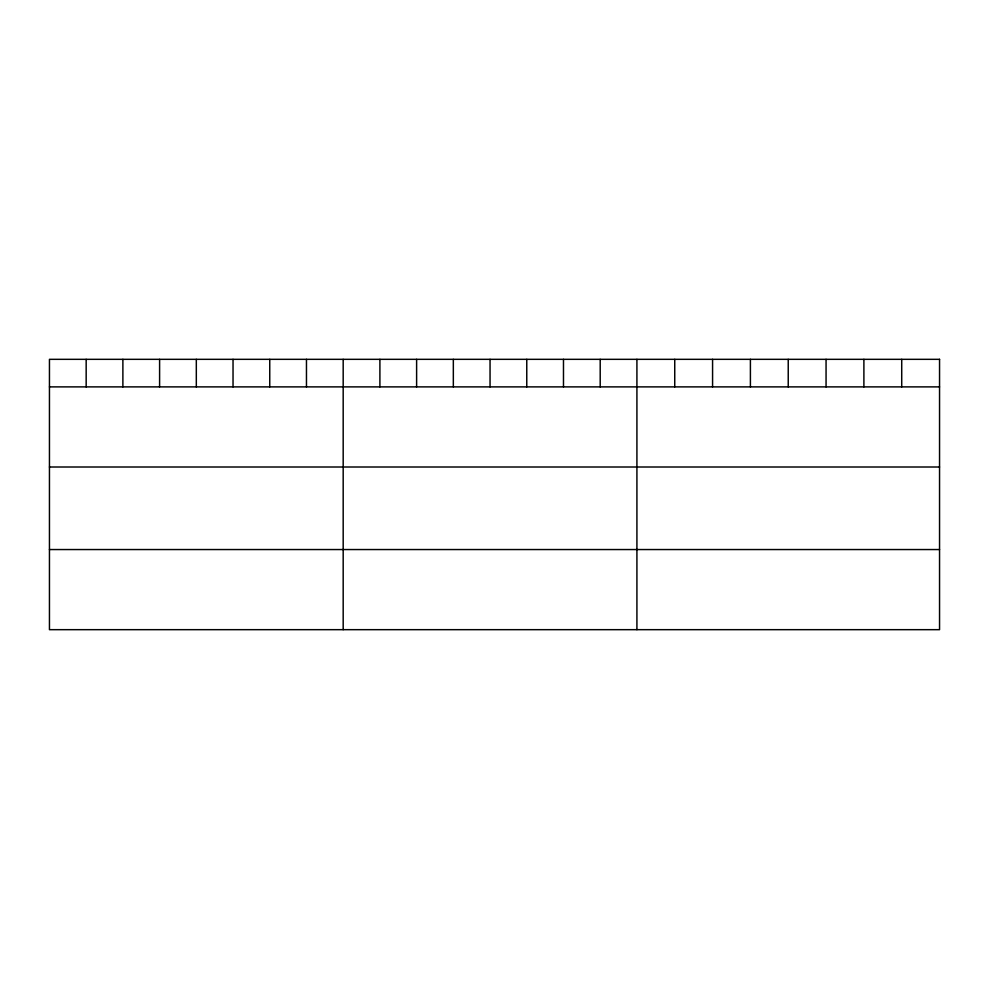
<?xml version="1.0" encoding="UTF-8"?>
<svg xmlns="http://www.w3.org/2000/svg" width="989" height="989" viewBox="0 0 989 989"><rect width="100%" height="100%" fill="white"/><g stroke="black" fill="none" stroke-linecap="round" stroke-linejoin="round"><path stroke-width="1.48" d="M49.45 386.884L939.55 386.884M49.45 467.006L939.55 467.006M49.45 549.55L939.55 549.55M901.721 359.328L901.721 386.884M863.891 359.328L863.891 386.884M826.062 359.328L826.062 386.884M788.233 359.328L788.233 386.884M750.404 359.328L750.404 386.884M712.575 359.328L712.575 386.884M674.745 359.328L674.745 386.884M636.916 359.328L636.916 629.672M600.199 359.328L600.199 386.884M563.483 359.328L563.483 386.884M526.766 359.328L526.766 386.884M490.05 359.328L490.05 386.884M453.333 359.328L453.333 386.884M416.616 359.328L416.616 386.884M379.9 359.328L379.9 386.884M343.183 359.328L343.183 629.672M306.466 359.328L306.466 386.884M269.75 359.328L269.75 386.884M233.033 359.328L233.033 386.884M196.317 359.328L196.317 386.884M159.6 359.328L159.6 386.884M122.883 359.328L122.883 386.884M86.167 359.328L86.167 386.884M939.55 359.328L49.45 359.328L49.45 629.672L939.55 629.672L939.55 359.328"/></g></svg>
